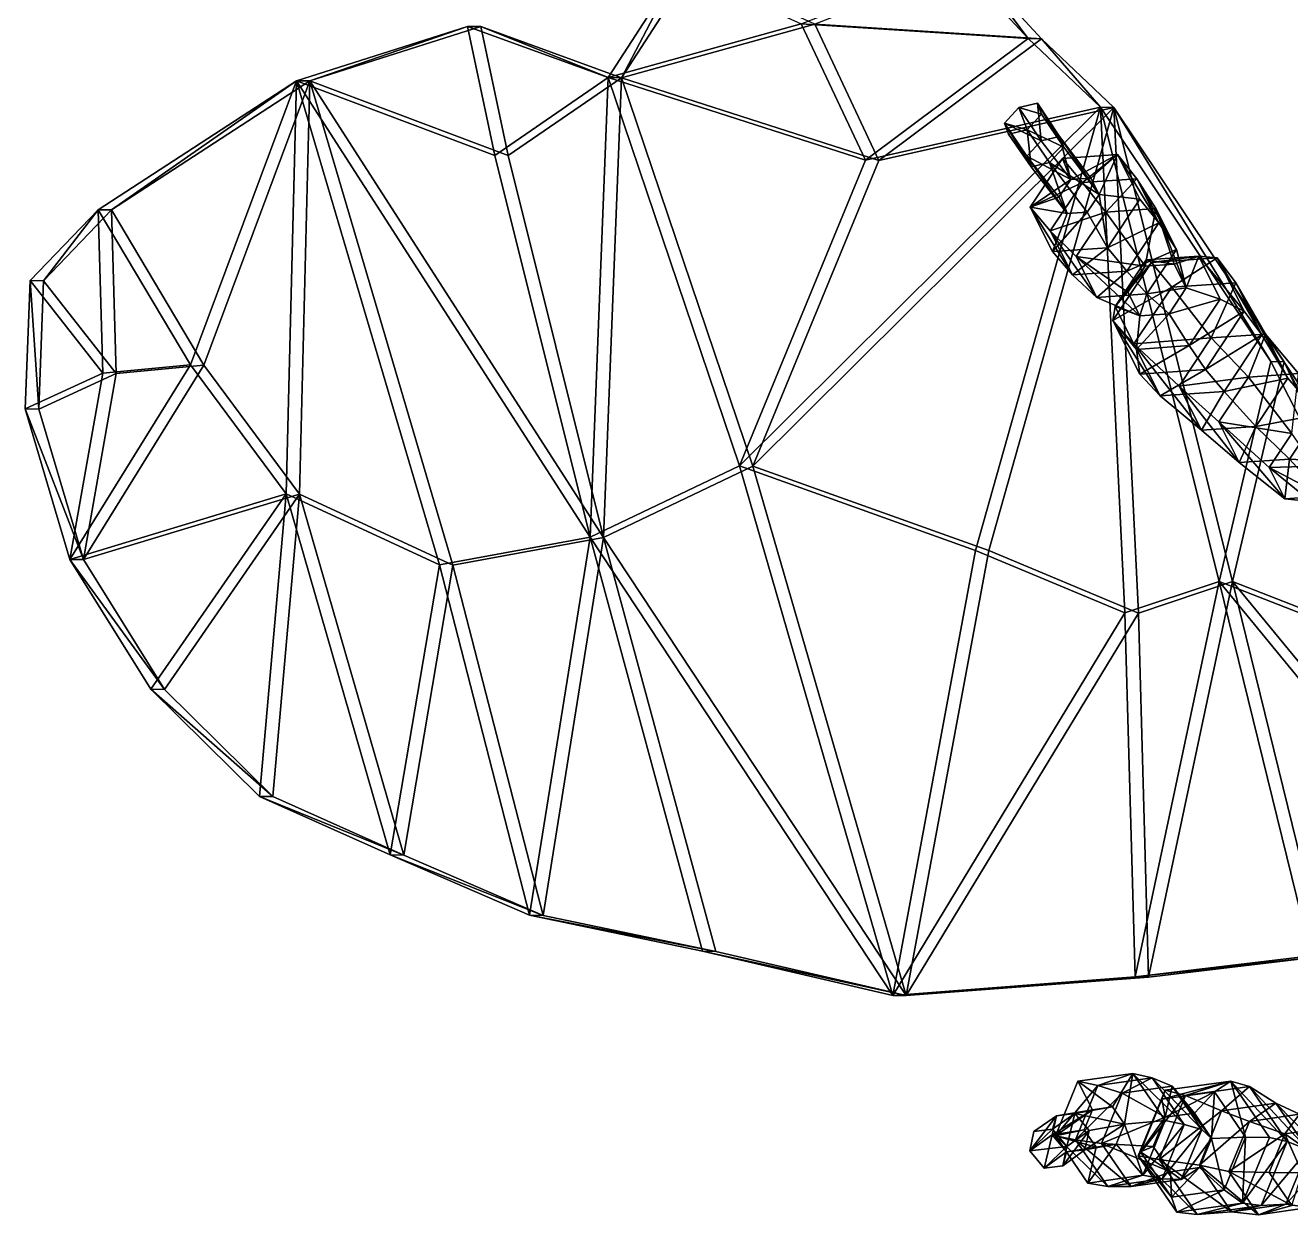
# Model space of a CAD drawing. Extents: x -0.0075 to 0.0075, y -0.006 to 0.0072.
# Drawn here: x -0.00751 to -0.00194, y -0.00309 to 0.00214 of the extents above; entities that cross this region are included whole.
import ezdxf

# ---------------------------------------------------------------- set-up
doc = ezdxf.new("R2010")
doc.units = 0
doc.layers.add('BEE$LWO', color=1, linetype='CONTINUOUS')

msp = doc.modelspace()

# ---------------------------------------------------------------- linework, layer by layer
at = {"layer": 'BEE$LWO'}
for points in [[(-0.0030989, 0.0020804, 0.0028117), (-0.0040959, 0.002144, 0.0037384), (-0.0034059, 0.0024124, 0.0031024)], [(-0.0040368, 0.0021429, 0.0038021), (-0.0030398, 0.0020793, 0.0028754), (-0.0033468, 0.0024113, 0.0031661)], [(-0.0030989, 0.0020804, 0.0028117), (-0.0034059, 0.0024124, 0.0031024), (-0.0033468, 0.0024113, 0.0031661)], [(-0.0030398, 0.0020793, 0.0028754), (-0.0030989, 0.0020804, 0.0028117), (-0.0033468, 0.0024113, 0.0031661)], [(-0.0046344, 0.0023889, 0.0042425), (-0.0040959, 0.002144, 0.0037384), (-0.0049458, 0.0019089, 0.0045235)], [(-0.0046344, 0.0023889, 0.0042425), (-0.0049458, 0.0019089, 0.0045235), (-0.0048867, 0.0019078, 0.0045871)], [(-0.0045753, 0.0023878, 0.0043062), (-0.0046344, 0.0023889, 0.0042425), (-0.0048867, 0.0019078, 0.0045871)], [(-0.0040368, 0.0021429, 0.0038021), (-0.0045753, 0.0023878, 0.0043062), (-0.0048867, 0.0019078, 0.0045871)], [(-0.0054435, 0.0015659, 0.0049796), (-0.0063156, 0.0018944, 0.0057949), (-0.0055643, 0.0021333, 0.0051015)], [(-0.0055643, 0.0021333, 0.0051015), (-0.0063156, 0.0018944, 0.0057949), (-0.0062565, 0.0018933, 0.0058586)], [(-0.0055052, 0.0021322, 0.0051652), (-0.0055643, 0.0021333, 0.0051015), (-0.0062565, 0.0018933, 0.0058586)], [(-0.0062565, 0.0018933, 0.0058586), (-0.0053844, 0.0015648, 0.0050433), (-0.0055052, 0.0021322, 0.0051652)], [(-0.0049458, 0.0019089, 0.0045235), (-0.0054435, 0.0015659, 0.0049796), (-0.0055643, 0.0021333, 0.0051015)], [(-0.0049458, 0.0019089, 0.0045235), (-0.0055643, 0.0021333, 0.0051015), (-0.0055052, 0.0021322, 0.0051652)], [(-0.0048867, 0.0019078, 0.0045871), (-0.0049458, 0.0019089, 0.0045235), (-0.0055052, 0.0021322, 0.0051652)], [(-0.0053844, 0.0015648, 0.0050433), (-0.0048867, 0.0019078, 0.0045871), (-0.0055052, 0.0021322, 0.0051652)], [(-0.0049458, 0.0019089, 0.0045235), (-0.0040959, 0.002144, 0.0037384), (-0.0038144, 0.0015448, 0.0034668)], [(-0.0040368, 0.0021429, 0.0038021), (-0.0048867, 0.0019078, 0.0045871), (-0.0037553, 0.0015437, 0.0035304)], [(-0.0040959, 0.002144, 0.0037384), (-0.0030989, 0.0020804, 0.0028117), (-0.0038144, 0.0015448, 0.0034668)], [(-0.0030398, 0.0020793, 0.0028754), (-0.0040368, 0.0021429, 0.0038021), (-0.0037553, 0.0015437, 0.0035304)], [(-0.0027802, 0.0017778, 0.0025107), (-0.0038144, 0.0015448, 0.0034668), (-0.0030989, 0.0020804, 0.0028117)], [(-0.0037553, 0.0015437, 0.0035304), (-0.0027211, 0.0017767, 0.0025743), (-0.0030398, 0.0020793, 0.0028754)], [(-0.0027802, 0.0017778, 0.0025107), (-0.0030989, 0.0020804, 0.0028117), (-0.0030398, 0.0020793, 0.0028754)], [(-0.0027211, 0.0017767, 0.0025743), (-0.0027802, 0.0017778, 0.0025107), (-0.0030398, 0.0020793, 0.0028754)], [(-0.0063156, 0.0018944, 0.0057949), (-0.0067815, 0.0006445, 0.0062061), (-0.0071876, 0.0013271, 0.0065948)], [(-0.0063156, 0.0018944, 0.0057949), (-0.0071876, 0.0013271, 0.0065948), (-0.0071285, 0.001326, 0.0066584)], [(-0.0062565, 0.0018933, 0.0058586), (-0.0063156, 0.0018944, 0.0057949), (-0.0071285, 0.001326, 0.0066584)], [(-0.0067224, 0.0006434, 0.0062698), (-0.0062565, 0.0018933, 0.0058586), (-0.0071285, 0.001326, 0.0066584)], [(-0.0063156, 0.0018944, 0.0057949), (-0.0063613, 0.0000768, 0.0058061), (-0.0067815, 0.0006445, 0.0062061)], [(-0.0063022, 0.0000757, 0.0058698), (-0.0062565, 0.0018933, 0.0058586), (-0.0067224, 0.0006434, 0.0062698)], [(-0.0063156, 0.0018944, 0.0057949), (-0.0056868, -0.0002346, 0.0051746), (-0.0063613, 0.0000768, 0.0058061)], [(-0.0054435, 0.0015659, 0.0049796), (-0.0050246, -0.000113, 0.0045619), (-0.0063156, 0.0018944, 0.0057949)], [(-0.0063156, 0.0018944, 0.0057949), (-0.0050246, -0.000113, 0.0045619), (-0.0056868, -0.0002346, 0.0051746)], [(-0.0056277, -0.0002357, 0.0052382), (-0.0062565, 0.0018933, 0.0058586), (-0.0063022, 0.0000757, 0.0058698)], [(-0.0049655, -0.0001141, 0.0046256), (-0.0053844, 0.0015648, 0.0050433), (-0.0062565, 0.0018933, 0.0058586)], [(-0.0049655, -0.0001141, 0.0046256), (-0.0062565, 0.0018933, 0.0058586), (-0.0056277, -0.0002357, 0.0052382)], [(-0.0050246, -0.000113, 0.0045619), (-0.0054435, 0.0015659, 0.0049796), (-0.0049458, 0.0019089, 0.0045235)], [(-0.0053844, 0.0015648, 0.0050433), (-0.0049655, -0.0001141, 0.0046256), (-0.0048867, 0.0019078, 0.0045871)], [(-0.004368, 0.0002006, 0.0039577), (-0.0050246, -0.000113, 0.0045619), (-0.0049458, 0.0019089, 0.0045235)], [(-0.0049655, -0.0001141, 0.0046256), (-0.0043089, 0.0001995, 0.0040214), (-0.0048867, 0.0019078, 0.0045871)], [(-0.0049458, 0.0019089, 0.0045235), (-0.0038144, 0.0015448, 0.0034668), (-0.004368, 0.0002006, 0.0039577)], [(-0.0037553, 0.0015437, 0.0035304), (-0.0048867, 0.0019078, 0.0045871), (-0.0043089, 0.0001995, 0.0040214)], [(-0.0030577, 0.0017955, -0.0044858), (-0.0030392, 0.0017469, -0.0045652), (-0.0031397, 0.001776, -0.0044376)], [(-0.0030577, 0.0017955, -0.0044858), (-0.0031397, 0.001776, -0.0044376), (-0.0030411, 0.0016303, -0.0043396)], [(-0.0029603, 0.0016495, -0.0043871), (-0.0029421, 0.0016015, -0.0044655), (-0.0030577, 0.0017955, -0.0044858)], [(-0.0030392, 0.0017469, -0.0045652), (-0.0030577, 0.0017955, -0.0044858), (-0.0029421, 0.0016015, -0.0044655)], [(-0.0029603, 0.0016495, -0.0043871), (-0.0030577, 0.0017955, -0.0044858), (-0.0030411, 0.0016303, -0.0043396)], [(-0.0033306, -0.0001711, 0.0029882), (-0.004368, 0.0002006, 0.0039577), (-0.0027802, 0.0017778, 0.0025107)], [(-0.004368, 0.0002006, 0.0039577), (-0.0038144, 0.0015448, 0.0034668), (-0.0027802, 0.0017778, 0.0025107)], [(-0.0043089, 0.0001995, 0.0040214), (-0.0032715, -0.0001722, 0.0030519), (-0.0027211, 0.0017767, 0.0025743)], [(-0.0037553, 0.0015437, 0.0035304), (-0.0043089, 0.0001995, 0.0040214), (-0.0027211, 0.0017767, 0.0025743)], [(-0.0027802, 0.0017778, 0.0025107), (-0.0026729, -0.0004456, 0.0023729), (-0.0033306, -0.0001711, 0.0029882)], [(-0.0026138, -0.0004467, 0.0024365), (-0.0027211, 0.0017767, 0.0025743), (-0.0032715, -0.0001722, 0.0030519)], [(-0.0031397, 0.001776, -0.0044376), (-0.0032031, 0.0017079, -0.0044689), (-0.0030411, 0.0016303, -0.0043396)], [(-0.0031397, 0.001776, -0.0044376), (-0.0031027, 0.0016788, -0.0045965), (-0.0032031, 0.0017079, -0.0044689)], [(-0.0030392, 0.0017469, -0.0045652), (-0.0031027, 0.0016788, -0.0045965), (-0.0031397, 0.001776, -0.0044376)], [(-0.0031027, 0.0016788, -0.0045965), (-0.0030392, 0.0017469, -0.0045652), (-0.0029421, 0.0016015, -0.0044655)], [(-0.0027802, 0.0017778, 0.0025107), (-0.0022586, -0.0003076, 0.0019905), (-0.0026729, -0.0004456, 0.0023729)], [(-0.0027802, 0.0017778, 0.0025107), (-0.0020314, 0.0006593, 0.0017962), (-0.0022586, -0.0003076, 0.0019905)], [(-0.0020314, 0.0006593, 0.0017962), (-0.0027802, 0.0017778, 0.0025107), (-0.0027211, 0.0017767, 0.0025743)], [(-0.0019723, 0.0006582, 0.0018598), (-0.0020314, 0.0006593, 0.0017962), (-0.0027211, 0.0017767, 0.0025743)], [(-0.0021995, -0.0003087, 0.0020542), (-0.0027211, 0.0017767, 0.0025743), (-0.0026138, -0.0004467, 0.0024365)], [(-0.0019723, 0.0006582, 0.0018598), (-0.0027211, 0.0017767, 0.0025743), (-0.0021995, -0.0003087, 0.0020542)], [(-0.0031037, 0.0015632, -0.0043705), (-0.0030411, 0.0016303, -0.0043396), (-0.0032031, 0.0017079, -0.0044689)], [(-0.0031027, 0.0016788, -0.0045965), (-0.0031847, 0.0016593, -0.0045484), (-0.0032031, 0.0017079, -0.0044689)], [(-0.0031037, 0.0015632, -0.0043705), (-0.0032031, 0.0017079, -0.0044689), (-0.0030855, 0.0015152, -0.0044488)], [(-0.0032031, 0.0017079, -0.0044689), (-0.0031847, 0.0016593, -0.0045484), (-0.0030855, 0.0015152, -0.0044488)], [(-0.0031847, 0.0016593, -0.0045484), (-0.0031027, 0.0016788, -0.0045965), (-0.0030855, 0.0015152, -0.0044488)], [(-0.0030047, 0.0015344, -0.0044963), (-0.0030855, 0.0015152, -0.0044488), (-0.0031027, 0.0016788, -0.0045965)], [(-0.0030047, 0.0015344, -0.0044963), (-0.0031027, 0.0016788, -0.0045965), (-0.0029421, 0.0016015, -0.0044655)], [(-0.0030411, 0.0016303, -0.0043396), (-0.0031037, 0.0015632, -0.0043705), (-0.0029113, 0.0014599, -0.0041111)], [(-0.0029603, 0.0016495, -0.0043871), (-0.0030411, 0.0016303, -0.0043396), (-0.0029113, 0.0014599, -0.0041111)], [(-0.0028231, 0.0014662, -0.0041436), (-0.0027869, 0.0013943, -0.0041922), (-0.0029603, 0.0016495, -0.0043871)], [(-0.0029421, 0.0016015, -0.0044655), (-0.0029603, 0.0016495, -0.0043871), (-0.0027869, 0.0013943, -0.0041922)], [(-0.0028231, 0.0014662, -0.0041436), (-0.0029603, 0.0016495, -0.0043871), (-0.0029113, 0.0014599, -0.0041111)], [(-0.0029634, 0.0013818, -0.0041273), (-0.0031037, 0.0015632, -0.0043705), (-0.0029273, 0.0013099, -0.004176)], [(-0.0031037, 0.0015632, -0.0043705), (-0.0030855, 0.0015152, -0.0044488), (-0.0029273, 0.0013099, -0.004176)], [(-0.0029634, 0.0013818, -0.0041273), (-0.0029113, 0.0014599, -0.0041111), (-0.0031037, 0.0015632, -0.0043705)], [(-0.0030047, 0.0015344, -0.0044963), (-0.0029421, 0.0016015, -0.0044655), (-0.0027869, 0.0013943, -0.0041922)], [(-0.0027064, 0.0015694, -0.0040558), (-0.0029473, 0.0015522, -0.0039672), (-0.0028602, 0.0014464, -0.0037742)], [(-0.0029473, 0.0015522, -0.0039672), (-0.0027064, 0.0015694, -0.0040558), (-0.0029113, 0.0014599, -0.0041111)], [(-0.0028231, 0.0014662, -0.0041436), (-0.0029113, 0.0014599, -0.0041111), (-0.0027064, 0.0015694, -0.0040558)], [(-0.0026212, 0.0014635, -0.003862), (-0.0027064, 0.0015694, -0.0040558), (-0.0028602, 0.0014464, -0.0037742)], [(-0.0027869, 0.0013943, -0.0041922), (-0.0028231, 0.0014662, -0.0041436), (-0.0027064, 0.0015694, -0.0040558)], [(-0.0026076, 0.0013731, -0.0041885), (-0.0027869, 0.0013943, -0.0041922), (-0.0027064, 0.0015694, -0.0040558)], [(-0.0026212, 0.0014635, -0.003862), (-0.0025233, 0.0012689, -0.0039937), (-0.0027064, 0.0015694, -0.0040558)], [(-0.0026076, 0.0013731, -0.0041885), (-0.0027064, 0.0015694, -0.0040558), (-0.0025233, 0.0012689, -0.0039937)], [(-0.0029473, 0.0015522, -0.0039672), (-0.0030895, 0.0013388, -0.0040114), (-0.0028602, 0.0014464, -0.0037742)], [(-0.0029473, 0.0015522, -0.0039672), (-0.0029113, 0.0014599, -0.0041111), (-0.0030895, 0.0013388, -0.0040114)], [(-0.0030855, 0.0015152, -0.0044488), (-0.0030047, 0.0015344, -0.0044963), (-0.0029273, 0.0013099, -0.004176)], [(-0.002839, 0.0013162, -0.0042084), (-0.0029273, 0.0013099, -0.004176), (-0.0030047, 0.0015344, -0.0044963)], [(-0.002839, 0.0013162, -0.0042084), (-0.0030047, 0.0015344, -0.0044963), (-0.0027869, 0.0013943, -0.0041922)], [(-0.0029113, 0.0014599, -0.0041111), (-0.0029634, 0.0013818, -0.0041273), (-0.0030895, 0.0013388, -0.0040114)], [(-0.0026212, 0.0014635, -0.003862), (-0.0028602, 0.0014464, -0.0037742), (-0.0027573, 0.0013166, -0.0035698)], [(-0.0025366, 0.0013323, -0.0036509), (-0.0026212, 0.0014635, -0.003862), (-0.0027573, 0.0013166, -0.0035698)], [(-0.0025366, 0.0013323, -0.0036509), (-0.0024461, 0.0011525, -0.0037726), (-0.0026212, 0.0014635, -0.003862)], [(-0.0025233, 0.0012689, -0.0039937), (-0.0026212, 0.0014635, -0.003862), (-0.0024461, 0.0011525, -0.0037726)], [(-0.0030012, 0.0012348, -0.003818), (-0.0028602, 0.0014464, -0.0037742), (-0.0030895, 0.0013388, -0.0040114)], [(-0.0028602, 0.0014464, -0.0037742), (-0.0030012, 0.0012348, -0.003818), (-0.0027573, 0.0013166, -0.0035698)], [(-0.002839, 0.0013162, -0.0042084), (-0.0027869, 0.0013943, -0.0041922), (-0.0027498, 0.0011597, -0.0042327)], [(-0.0026076, 0.0013731, -0.0041885), (-0.0027498, 0.0011597, -0.0042327), (-0.0027869, 0.0013943, -0.0041922)], [(-0.0029634, 0.0013818, -0.0041273), (-0.0029273, 0.0013099, -0.004176), (-0.0030895, 0.0013388, -0.0040114)], [(-0.0030012, 0.0012348, -0.003818), (-0.0030895, 0.0013388, -0.0040114), (-0.0029033, 0.0010402, -0.0039497)], [(-0.0030895, 0.0013388, -0.0040114), (-0.0029908, 0.0011426, -0.0041442), (-0.0029033, 0.0010402, -0.0039497)], [(-0.0029908, 0.0011426, -0.0041442), (-0.0030895, 0.0013388, -0.0040114), (-0.0029273, 0.0013099, -0.004176)], [(-0.0027498, 0.0011597, -0.0042327), (-0.0026076, 0.0013731, -0.0041885), (-0.0025233, 0.0012689, -0.0039937)], [(-0.0071876, 0.0013271, 0.0065948), (-0.0071671, 0.0006085, 0.0065634), (-0.007487, 0.0010156, 0.0068674)], [(-0.0071876, 0.0013271, 0.0065948), (-0.007487, 0.0010156, 0.0068674), (-0.0074279, 0.0010145, 0.006931)], [(-0.0071285, 0.001326, 0.0066584), (-0.0071876, 0.0013271, 0.0065948), (-0.0074279, 0.0010145, 0.006931)], [(-0.007108, 0.0006074, 0.0066271), (-0.0071285, 0.001326, 0.0066584), (-0.0074279, 0.0010145, 0.006931)], [(-0.0067815, 0.0006445, 0.0062061), (-0.0071671, 0.0006085, 0.0065634), (-0.0071876, 0.0013271, 0.0065948)], [(-0.007108, 0.0006074, 0.0066271), (-0.0067224, 0.0006434, 0.0062698), (-0.0071285, 0.001326, 0.0066584)], [(-0.0028876, 0.0011211, -0.0036103), (-0.0027573, 0.0013166, -0.0035698), (-0.0030012, 0.0012348, -0.003818)], [(-0.0027498, 0.0011597, -0.0042327), (-0.0029908, 0.0011426, -0.0041442), (-0.002839, 0.0013162, -0.0042084)], [(-0.0029273, 0.0013099, -0.004176), (-0.002839, 0.0013162, -0.0042084), (-0.0029908, 0.0011426, -0.0041442)], [(-0.0027573, 0.0013166, -0.0035698), (-0.0028876, 0.0011211, -0.0036103), (-0.0025845, 0.0010786, -0.0033168)], [(-0.0025366, 0.0013323, -0.0036509), (-0.0027573, 0.0013166, -0.0035698), (-0.0025845, 0.0010786, -0.0033168)], [(-0.0024559, 0.0010878, -0.0033641), (-0.0025366, 0.0013323, -0.0036509), (-0.0025845, 0.0010786, -0.0033168)], [(-0.0024559, 0.0010878, -0.0033641), (-0.0024032, 0.000983, -0.0034349), (-0.0025366, 0.0013323, -0.0036509)], [(-0.0024461, 0.0011525, -0.0037726), (-0.0025366, 0.0013323, -0.0036509), (-0.0024032, 0.000983, -0.0034349)], [(-0.0028876, 0.0011211, -0.0036103), (-0.0030012, 0.0012348, -0.003818), (-0.0027972, 0.0009413, -0.0037319)], [(-0.0030012, 0.0012348, -0.003818), (-0.0029033, 0.0010402, -0.0039497), (-0.0027972, 0.0009413, -0.0037319)], [(-0.0026643, 0.0010572, -0.0040375), (-0.0027498, 0.0011597, -0.0042327), (-0.0025233, 0.0012689, -0.0039937)], [(-0.0026643, 0.0010572, -0.0040375), (-0.0025233, 0.0012689, -0.0039937), (-0.0024461, 0.0011525, -0.0037726)], [(-0.0029908, 0.0011426, -0.0041442), (-0.0027498, 0.0011597, -0.0042327), (-0.0029033, 0.0010402, -0.0039497)], [(-0.0026643, 0.0010572, -0.0040375), (-0.0029033, 0.0010402, -0.0039497), (-0.0027498, 0.0011597, -0.0042327)], [(-0.0026604, 0.0009647, -0.0033404), (-0.0025845, 0.0010786, -0.0033168), (-0.0028876, 0.0011211, -0.0036103)], [(-0.0026604, 0.0009647, -0.0033404), (-0.0028876, 0.0011211, -0.0036103), (-0.0026077, 0.0008599, -0.0034113)], [(-0.0028876, 0.0011211, -0.0036103), (-0.0027972, 0.0009413, -0.0037319), (-0.0026077, 0.0008599, -0.0034113)], [(-0.0025764, 0.000957, -0.0038131), (-0.0026643, 0.0010572, -0.0040375), (-0.0024461, 0.0011525, -0.0037726)], [(-0.0023487, 0.0011226, -0.0032405), (-0.00258, 0.0011061, -0.0031555), (-0.0025557, 0.0010952, -0.0030164)], [(-0.0023487, 0.0011226, -0.0032405), (-0.0024559, 0.0010878, -0.0033641), (-0.00258, 0.0011061, -0.0031555)], [(-0.0025764, 0.000957, -0.0038131), (-0.0024461, 0.0011525, -0.0037726), (-0.0024032, 0.000983, -0.0034349)], [(-0.002267, 0.0011157, -0.0031225), (-0.0023487, 0.0011226, -0.0032405), (-0.0025557, 0.0010952, -0.0030164)], [(-0.002267, 0.0011157, -0.0031225), (-0.0025557, 0.0010952, -0.0030164), (-0.0024672, 0.000986, -0.0028283)], [(-0.0021859, 0.001006, -0.0029317), (-0.002267, 0.0011157, -0.0031225), (-0.0024672, 0.000986, -0.0028283)], [(-0.0024032, 0.000983, -0.0034349), (-0.0024559, 0.0010878, -0.0033641), (-0.0023487, 0.0011226, -0.0032405)], [(-0.0022538, 0.0009342, -0.003368), (-0.0024032, 0.000983, -0.0034349), (-0.0023487, 0.0011226, -0.0032405)], [(-0.002267, 0.0011157, -0.0031225), (-0.0021487, 0.0008806, -0.0032816), (-0.0023487, 0.0011226, -0.0032405)], [(-0.0022538, 0.0009342, -0.003368), (-0.0023487, 0.0011226, -0.0032405), (-0.0021487, 0.0008806, -0.0032816)], [(-0.0021859, 0.001006, -0.0029317), (-0.0020706, 0.0007769, -0.0030866), (-0.002267, 0.0011157, -0.0031225)], [(-0.0021487, 0.0008806, -0.0032816), (-0.002267, 0.0011157, -0.0031225), (-0.0020706, 0.0007769, -0.0030866)], [(-0.0029033, 0.0010402, -0.0039497), (-0.0026643, 0.0010572, -0.0040375), (-0.0027972, 0.0009413, -0.0037319)], [(-0.0025764, 0.000957, -0.0038131), (-0.0027972, 0.0009413, -0.0037319), (-0.0026643, 0.0010572, -0.0040375)], [(-0.0025557, 0.0010952, -0.0030164), (-0.0027261, 0.0008394, -0.0030694), (-0.0024672, 0.000986, -0.0028283)], [(-0.0027261, 0.0008394, -0.0030694), (-0.0025557, 0.0010952, -0.0030164), (-0.0027165, 0.0009012, -0.0031979)], [(-0.00258, 0.0011061, -0.0031555), (-0.0027165, 0.0009012, -0.0031979), (-0.0025557, 0.0010952, -0.0030164)], [(-0.00258, 0.0011061, -0.0031555), (-0.0025845, 0.0010786, -0.0033168), (-0.0027165, 0.0009012, -0.0031979)], [(-0.0025845, 0.0010786, -0.0033168), (-0.0026604, 0.0009647, -0.0033404), (-0.0027165, 0.0009012, -0.0031979)], [(-0.0024559, 0.0010878, -0.0033641), (-0.0025845, 0.0010786, -0.0033168), (-0.00258, 0.0011061, -0.0031555)], [(-0.0071671, 0.0006085, 0.0065634), (-0.007508, 0.0004517, 0.0068772), (-0.007487, 0.0010156, 0.0068674)], [(-0.007487, 0.0010156, 0.0068674), (-0.007508, 0.0004517, 0.0068772), (-0.0074489, 0.0004506, 0.0069409)], [(-0.0074279, 0.0010145, 0.006931), (-0.007487, 0.0010156, 0.0068674), (-0.0074489, 0.0004506, 0.0069409)], [(-0.0074489, 0.0004506, 0.0069409), (-0.007108, 0.0006074, 0.0066271), (-0.0074279, 0.0010145, 0.006931)], [(-0.0021859, 0.001006, -0.0029317), (-0.0024672, 0.000986, -0.0028283), (-0.0022938, 0.0007633, -0.0025007)], [(-0.0020548, 0.0007803, -0.0025885), (-0.0021859, 0.001006, -0.0029317), (-0.0022938, 0.0007633, -0.0025007)], [(-0.0020548, 0.0007803, -0.0025885), (-0.0019569, 0.0005857, -0.0027202), (-0.0021859, 0.001006, -0.0029317)], [(-0.0020706, 0.0007769, -0.0030866), (-0.0021859, 0.001006, -0.0029317), (-0.0019569, 0.0005857, -0.0027202)], [(-0.0027972, 0.0009413, -0.0037319), (-0.0025764, 0.000957, -0.0038131), (-0.0026077, 0.0008599, -0.0034113)], [(-0.0026332, 0.0007368, -0.0028799), (-0.0024672, 0.000986, -0.0028283), (-0.0027261, 0.0008394, -0.0030694)], [(-0.0026604, 0.0009647, -0.0033404), (-0.0026077, 0.0008599, -0.0034113), (-0.0027165, 0.0009012, -0.0031979)], [(-0.0024672, 0.000986, -0.0028283), (-0.0026332, 0.0007368, -0.0028799), (-0.0022938, 0.0007633, -0.0025007)], [(-0.0024791, 0.0008691, -0.0034585), (-0.0026077, 0.0008599, -0.0034113), (-0.0025764, 0.000957, -0.0038131)], [(-0.0024791, 0.0008691, -0.0034585), (-0.0025764, 0.000957, -0.0038131), (-0.0024032, 0.000983, -0.0034349)], [(-0.0024791, 0.0008691, -0.0034585), (-0.0024032, 0.000983, -0.0034349), (-0.0022538, 0.0009342, -0.003368)], [(-0.0027165, 0.0009012, -0.0031979), (-0.0026217, 0.0007128, -0.0033254), (-0.0027261, 0.0008394, -0.0030694)], [(-0.0026217, 0.0007128, -0.0033254), (-0.0027165, 0.0009012, -0.0031979), (-0.0026077, 0.0008599, -0.0034113)], [(-0.0023904, 0.0007292, -0.0034104), (-0.0024791, 0.0008691, -0.0034585), (-0.0022538, 0.0009342, -0.003368)], [(-0.0023904, 0.0007292, -0.0034104), (-0.0022538, 0.0009342, -0.003368), (-0.0021487, 0.0008806, -0.0032816)], [(-0.0026332, 0.0007368, -0.0028799), (-0.0027261, 0.0008394, -0.0030694), (-0.0025179, 0.0005078, -0.0030349)], [(-0.0027261, 0.0008394, -0.0030694), (-0.0026078, 0.0006043, -0.0032285), (-0.0025179, 0.0005078, -0.0030349)], [(-0.0026078, 0.0006043, -0.0032285), (-0.0027261, 0.0008394, -0.0030694), (-0.0026217, 0.0007128, -0.0033254)], [(-0.0023904, 0.0007292, -0.0034104), (-0.0026217, 0.0007128, -0.0033254), (-0.0024791, 0.0008691, -0.0034585)], [(-0.0026077, 0.0008599, -0.0034113), (-0.0024791, 0.0008691, -0.0034585), (-0.0026217, 0.0007128, -0.0033254)], [(-0.0023191, 0.0006249, -0.0033346), (-0.0023904, 0.0007292, -0.0034104), (-0.0021487, 0.0008806, -0.0032816)], [(-0.0023191, 0.0006249, -0.0033346), (-0.0021487, 0.0008806, -0.0032816), (-0.0020706, 0.0007769, -0.0030866)], [(-0.0020548, 0.0007803, -0.0025885), (-0.0022938, 0.0007633, -0.0025007), (-0.0021303, 0.0005903, -0.0022602)], [(-0.0019095, 0.000606, -0.0023413), (-0.0020548, 0.0007803, -0.0025885), (-0.0021303, 0.0005903, -0.0022602)], [(-0.0019095, 0.000606, -0.0023413), (-0.0018191, 0.0004262, -0.002463), (-0.0020548, 0.0007803, -0.0025885)], [(-0.0019569, 0.0005857, -0.0027202), (-0.0020548, 0.0007803, -0.0025885), (-0.0018191, 0.0004262, -0.002463)], [(-0.0024348, 0.0005516, -0.0025446), (-0.0022938, 0.0007633, -0.0025007), (-0.0026332, 0.0007368, -0.0028799)], [(-0.0024348, 0.0005516, -0.0025446), (-0.0026332, 0.0007368, -0.0028799), (-0.0023369, 0.000357, -0.0026762)], [(-0.0026332, 0.0007368, -0.0028799), (-0.0025179, 0.0005078, -0.0030349), (-0.0023369, 0.000357, -0.0026762)], [(-0.0026217, 0.0007128, -0.0033254), (-0.0023904, 0.0007292, -0.0034104), (-0.0026078, 0.0006043, -0.0032285)], [(-0.0023191, 0.0006249, -0.0033346), (-0.0026078, 0.0006043, -0.0032285), (-0.0023904, 0.0007292, -0.0034104)], [(-0.0022938, 0.0007633, -0.0025007), (-0.0024348, 0.0005516, -0.0025446), (-0.0021303, 0.0005903, -0.0022602)], [(-0.0022366, 0.0005278, -0.0031383), (-0.0023191, 0.0006249, -0.0033346), (-0.0020706, 0.0007769, -0.0030866)], [(-0.0022366, 0.0005278, -0.0031383), (-0.0020706, 0.0007769, -0.0030866), (-0.0019569, 0.0005857, -0.0027202)], [(-0.0067815, 0.0006445, 0.0062061), (-0.0063613, 0.0000768, 0.0058061), (-0.0073115, -0.0002106, 0.0066834)], [(-0.0073115, -0.0002106, 0.0066834), (-0.0071671, 0.0006085, 0.0065634), (-0.0067815, 0.0006445, 0.0062061)], [(-0.0063022, 0.0000757, 0.0058698), (-0.0067224, 0.0006434, 0.0062698), (-0.0072524, -0.0002117, 0.0067471)], [(-0.007108, 0.0006074, 0.0066271), (-0.0072524, -0.0002117, 0.0067471), (-0.0067224, 0.0006434, 0.0062698)], [(-0.0026078, 0.0006043, -0.0032285), (-0.0023191, 0.0006249, -0.0033346), (-0.0025179, 0.0005078, -0.0030349)], [(-0.0022366, 0.0005278, -0.0031383), (-0.0025179, 0.0005078, -0.0030349), (-0.0023191, 0.0006249, -0.0033346)], [(-0.0022586, -0.0003076, 0.0019905), (-0.0020314, 0.0006593, 0.0017962), (-0.0013598, -0.0006586, 0.0011501)], [(-0.0019723, 0.0006582, 0.0018598), (-0.0021995, -0.0003087, 0.0020542), (-0.0013007, -0.0006597, 0.0012138)], [(-0.0013598, -0.0006586, 0.0011501), (-0.0020314, 0.0006593, 0.0017962), (-0.0019723, 0.0006582, 0.0018598)], [(-0.0013007, -0.0006597, 0.0012138), (-0.0013598, -0.0006586, 0.0011501), (-0.0019723, 0.0006582, 0.0018598)], [(-0.0073115, -0.0002106, 0.0066834), (-0.007508, 0.0004517, 0.0068772), (-0.0071671, 0.0006085, 0.0065634)], [(-0.0074489, 0.0004506, 0.0069409), (-0.0072524, -0.0002117, 0.0067471), (-0.007108, 0.0006074, 0.0066271)], [(-0.0022606, 0.0003948, -0.0023007), (-0.0021303, 0.0005903, -0.0022602), (-0.0024348, 0.0005516, -0.0025446)], [(-0.0021303, 0.0005903, -0.0022602), (-0.0022606, 0.0003948, -0.0023007), (-0.001939, 0.000343, -0.0019064)], [(-0.0020979, 0.000374, -0.0027641), (-0.0022366, 0.0005278, -0.0031383), (-0.0019569, 0.0005857, -0.0027202)], [(-0.0019095, 0.000606, -0.0023413), (-0.0021303, 0.0005903, -0.0022602), (-0.001939, 0.000343, -0.0019064)], [(-0.0020979, 0.000374, -0.0027641), (-0.0019569, 0.0005857, -0.0027202), (-0.0018191, 0.0004262, -0.002463)], [(-0.0025179, 0.0005078, -0.0030349), (-0.0022366, 0.0005278, -0.0031383), (-0.0023369, 0.000357, -0.0026762)], [(-0.0022606, 0.0003948, -0.0023007), (-0.0024348, 0.0005516, -0.0025446), (-0.0021701, 0.000215, -0.0024224)], [(-0.0024348, 0.0005516, -0.0025446), (-0.0023369, 0.000357, -0.0026762), (-0.0021701, 0.000215, -0.0024224)], [(-0.0020979, 0.000374, -0.0027641), (-0.0023369, 0.000357, -0.0026762), (-0.0022366, 0.0005278, -0.0031383)], [(-0.0074489, 0.0004506, 0.0069409), (-0.007508, 0.0004517, 0.0068772), (-0.0072524, -0.0002117, 0.0067471)], [(-0.007508, 0.0004517, 0.0068772), (-0.0073115, -0.0002106, 0.0066834), (-0.0072524, -0.0002117, 0.0067471)], [(-0.0020387, 0.0001933, -0.0019374), (-0.001939, 0.000343, -0.0019064), (-0.0022606, 0.0003948, -0.0023007)], [(-0.0020387, 0.0001933, -0.0019374), (-0.0022606, 0.0003948, -0.0023007), (-0.0019695, 0.0000557, -0.0020305)], [(-0.0022606, 0.0003948, -0.0023007), (-0.0021701, 0.000215, -0.0024224), (-0.0019695, 0.0000557, -0.0020305)], [(-0.0019493, 0.0002307, -0.0025035), (-0.0020979, 0.000374, -0.0027641), (-0.0018191, 0.0004262, -0.002463)], [(-0.0019493, 0.0002307, -0.0025035), (-0.0018191, 0.0004262, -0.002463), (-0.0017008, 0.0002174, -0.0020616)], [(-0.0023369, 0.000357, -0.0026762), (-0.0020979, 0.000374, -0.0027641), (-0.0021701, 0.000215, -0.0024224)], [(-0.0019493, 0.0002307, -0.0025035), (-0.0021701, 0.000215, -0.0024224), (-0.0020979, 0.000374, -0.0027641)], [(-0.001939, 0.000343, -0.0019064), (-0.0020387, 0.0001933, -0.0019374), (-0.0018398, 0.0001985, -0.0017975)], [(-0.0021701, 0.000215, -0.0024224), (-0.0019493, 0.0002307, -0.0025035), (-0.0019695, 0.0000557, -0.0020305)], [(-0.0018005, 0.0000678, -0.0020926), (-0.0019695, 0.0000557, -0.0020305), (-0.0019493, 0.0002307, -0.0025035)], [(-0.0018005, 0.0000678, -0.0020926), (-0.0019493, 0.0002307, -0.0025035), (-0.0017008, 0.0002174, -0.0020616)], [(-0.0036942, -0.0021282, 0.0032922), (-0.0050246, -0.000113, 0.0045619), (-0.004368, 0.0002006, 0.0039577)], [(-0.0049655, -0.0001141, 0.0046256), (-0.0036351, -0.0021293, 0.0033558), (-0.0043089, 0.0001995, 0.0040214)], [(-0.0036942, -0.0021282, 0.0032922), (-0.004368, 0.0002006, 0.0039577), (-0.0033306, -0.0001711, 0.0029882)], [(-0.0043089, 0.0001995, 0.0040214), (-0.0036351, -0.0021293, 0.0033558), (-0.0032715, -0.0001722, 0.0030519)], [(-0.0018938, 0.0001176, -0.0018143), (-0.0018398, 0.0001985, -0.0017975), (-0.0020387, 0.0001933, -0.0019374)], [(-0.0018938, 0.0001176, -0.0018143), (-0.0020387, 0.0001933, -0.0019374), (-0.0018563, 0.0000431, -0.0018647)], [(-0.0020387, 0.0001933, -0.0019374), (-0.0019695, 0.0000557, -0.0020305), (-0.0018563, 0.0000431, -0.0018647)], [(-0.0063613, 0.0000768, 0.0058061), (-0.0069556, -0.0007815, 0.0063432), (-0.0073115, -0.0002106, 0.0066834)], [(-0.0068965, -0.0007826, 0.0064069), (-0.0063022, 0.0000757, 0.0058698), (-0.0072524, -0.0002117, 0.0067471)], [(-0.0064787, -0.0012532, 0.0058923), (-0.0069556, -0.0007815, 0.0063432), (-0.0063613, 0.0000768, 0.0058061)], [(-0.0068965, -0.0007826, 0.0064069), (-0.0064196, -0.0012543, 0.005956), (-0.0063022, 0.0000757, 0.0058698)], [(-0.0063613, 0.0000768, 0.0058061), (-0.005903, -0.0015109, 0.0053534), (-0.0064787, -0.0012532, 0.0058923)], [(-0.0058439, -0.001512, 0.005417), (-0.0063022, 0.0000757, 0.0058698), (-0.0064196, -0.0012543, 0.005956)], [(-0.0063613, 0.0000768, 0.0058061), (-0.0056868, -0.0002346, 0.0051746), (-0.005903, -0.0015109, 0.0053534)], [(-0.0056277, -0.0002357, 0.0052382), (-0.0063022, 0.0000757, 0.0058698), (-0.0058439, -0.001512, 0.005417)], [(-0.0019695, 0.0000557, -0.0020305), (-0.0018005, 0.0000678, -0.0020926), (-0.0018563, 0.0000431, -0.0018647)], [(-0.0056868, -0.0002346, 0.0051746), (-0.0050246, -0.000113, 0.0045619), (-0.0052906, -0.0017756, 0.0047803)], [(-0.0049655, -0.0001141, 0.0046256), (-0.0056277, -0.0002357, 0.0052382), (-0.0052315, -0.0017767, 0.004844)], [(-0.0050246, -0.000113, 0.0045619), (-0.0045309, -0.0019338, 0.0040723), (-0.0052906, -0.0017756, 0.0047803)], [(-0.0044718, -0.0019349, 0.004136), (-0.0049655, -0.0001141, 0.0046256), (-0.0052315, -0.0017767, 0.004844)], [(-0.0036942, -0.0021282, 0.0032922), (-0.0045309, -0.0019338, 0.0040723), (-0.0050246, -0.000113, 0.0045619)], [(-0.0044718, -0.0019349, 0.004136), (-0.0036351, -0.0021293, 0.0033558), (-0.0049655, -0.0001141, 0.0046256)], [(-0.0072524, -0.0002117, 0.0067471), (-0.0073115, -0.0002106, 0.0066834), (-0.0068965, -0.0007826, 0.0064069)], [(-0.0073115, -0.0002106, 0.0066834), (-0.0069556, -0.0007815, 0.0063432), (-0.0068965, -0.0007826, 0.0064069)], [(-0.0033306, -0.0001711, 0.0029882), (-0.0026729, -0.0004456, 0.0023729), (-0.0036942, -0.0021282, 0.0032922)], [(-0.0026138, -0.0004467, 0.0024365), (-0.0032715, -0.0001722, 0.0030519), (-0.0036351, -0.0021293, 0.0033558)], [(-0.0052906, -0.0017756, 0.0047803), (-0.005903, -0.0015109, 0.0053534), (-0.0056868, -0.0002346, 0.0051746)], [(-0.0058439, -0.001512, 0.005417), (-0.0052315, -0.0017767, 0.004844), (-0.0056277, -0.0002357, 0.0052382)], [(-0.0026729, -0.0004456, 0.0023729), (-0.0022586, -0.0003076, 0.0019905), (-0.0026282, -0.0020474, 0.0023038)], [(-0.0026282, -0.0020474, 0.0023038), (-0.0022586, -0.0003076, 0.0019905), (-0.0018542, -0.0019548, 0.0015868)], [(-0.0021995, -0.0003087, 0.0020542), (-0.0026138, -0.0004467, 0.0024365), (-0.0025691, -0.0020485, 0.0023675)], [(-0.0021995, -0.0003087, 0.0020542), (-0.0025691, -0.0020485, 0.0023675), (-0.0017951, -0.0019559, 0.0016505)], [(-0.0018542, -0.0019548, 0.0015868), (-0.0022586, -0.0003076, 0.0019905), (-0.0016648, -0.0010301, 0.0014269)], [(-0.0016648, -0.0010301, 0.0014269), (-0.0022586, -0.0003076, 0.0019905), (-0.0013598, -0.0006586, 0.0011501)], [(-0.0021995, -0.0003087, 0.0020542), (-0.0017951, -0.0019559, 0.0016505), (-0.0016057, -0.0010312, 0.0014905)], [(-0.0021995, -0.0003087, 0.0020542), (-0.0016057, -0.0010312, 0.0014905), (-0.0013007, -0.0006597, 0.0012138)], [(-0.0036942, -0.0021282, 0.0032922), (-0.0026729, -0.0004456, 0.0023729), (-0.0026282, -0.0020474, 0.0023038)], [(-0.0026138, -0.0004467, 0.0024365), (-0.0036351, -0.0021293, 0.0033558), (-0.0025691, -0.0020485, 0.0023675)], [(-0.0068965, -0.0007826, 0.0064069), (-0.0069556, -0.0007815, 0.0063432), (-0.0064196, -0.0012543, 0.005956)], [(-0.0069556, -0.0007815, 0.0063432), (-0.0064787, -0.0012532, 0.0058923), (-0.0064196, -0.0012543, 0.005956)], [(-0.0064196, -0.0012543, 0.005956), (-0.0064787, -0.0012532, 0.0058923), (-0.0058439, -0.001512, 0.005417)], [(-0.0064787, -0.0012532, 0.0058923), (-0.005903, -0.0015109, 0.0053534), (-0.0058439, -0.001512, 0.005417)], [(-0.0058439, -0.001512, 0.005417), (-0.005903, -0.0015109, 0.0053534), (-0.0052315, -0.0017767, 0.004844)], [(-0.005903, -0.0015109, 0.0053534), (-0.0052906, -0.0017756, 0.0047803), (-0.0052315, -0.0017767, 0.004844)], [(-0.0052315, -0.0017767, 0.004844), (-0.0052906, -0.0017756, 0.0047803), (-0.0044718, -0.0019349, 0.004136)], [(-0.0052906, -0.0017756, 0.0047803), (-0.0045309, -0.0019338, 0.0040723), (-0.0044718, -0.0019349, 0.004136)], [(-0.0044718, -0.0019349, 0.004136), (-0.0045309, -0.0019338, 0.0040723), (-0.0036351, -0.0021293, 0.0033558)], [(-0.0045309, -0.0019338, 0.0040723), (-0.0036942, -0.0021282, 0.0032922), (-0.0036351, -0.0021293, 0.0033558)], [(-0.0026282, -0.0020474, 0.0023038), (-0.0018542, -0.0019548, 0.0015868), (-0.0017951, -0.0019559, 0.0016505)], [(-0.0025691, -0.0020485, 0.0023675), (-0.0026282, -0.0020474, 0.0023038), (-0.0017951, -0.0019559, 0.0016505)], [(-0.0036942, -0.0021282, 0.0032922), (-0.0026282, -0.0020474, 0.0023038), (-0.0025691, -0.0020485, 0.0023675)], [(-0.0036351, -0.0021293, 0.0033558), (-0.0036942, -0.0021282, 0.0032922), (-0.0025691, -0.0020485, 0.0023675)], [(-0.0028794, -0.0025055, -0.0043534), (-0.0027919, -0.0025242, -0.0041371), (-0.0026385, -0.0024717, -0.0044376)], [(-0.0026385, -0.0024717, -0.0044376), (-0.0027277, -0.0026191, -0.0044925), (-0.0028794, -0.0025055, -0.0043534)], [(-0.002553, -0.0024907, -0.0042206), (-0.0026385, -0.0024717, -0.0044376), (-0.0027919, -0.0025242, -0.0041371)], [(-0.0027919, -0.0025242, -0.0041371), (-0.0026858, -0.0025586, -0.0039025), (-0.002553, -0.0024907, -0.0042206)], [(-0.0027277, -0.0026191, -0.0044925), (-0.0026385, -0.0024717, -0.0044376), (-0.0026756, -0.002695, -0.0045165)], [(-0.0024651, -0.0025277, -0.0039797), (-0.002553, -0.0024907, -0.0042206), (-0.0026858, -0.0025586, -0.0039025)], [(-0.0024963, -0.0026788, -0.0045031), (-0.0026756, -0.002695, -0.0045165), (-0.0026385, -0.0024717, -0.0044376)], [(-0.0024963, -0.0026788, -0.0045031), (-0.0026385, -0.0024717, -0.0044376), (-0.002412, -0.0026961, -0.0042856)], [(-0.0026385, -0.0024717, -0.0044376), (-0.002553, -0.0024907, -0.0042206), (-0.002412, -0.0026961, -0.0042856)], [(-0.002412, -0.0026961, -0.0042856), (-0.002553, -0.0024907, -0.0042206), (-0.0023348, -0.0027175, -0.0040397)], [(-0.002553, -0.0024907, -0.0042206), (-0.0024651, -0.0025277, -0.0039797), (-0.0023348, -0.0027175, -0.0040397)], [(-0.0028794, -0.0025055, -0.0043534), (-0.0029782, -0.0027464, -0.0043346), (-0.0027919, -0.0025242, -0.0041371)], [(-0.0028794, -0.0025055, -0.0043534), (-0.0028159, -0.0026315, -0.0044617), (-0.0029782, -0.0027464, -0.0043346)], [(-0.0029782, -0.0027464, -0.0043346), (-0.0028898, -0.0027631, -0.0041185), (-0.0027919, -0.0025242, -0.0041371)], [(-0.0027919, -0.0025242, -0.0041371), (-0.0028898, -0.0027631, -0.0041185), (-0.0026858, -0.0025586, -0.0039025)], [(-0.0028898, -0.0027631, -0.0041185), (-0.0027763, -0.0027794, -0.0038854), (-0.0026858, -0.0025586, -0.0039025)], [(-0.0028159, -0.0026315, -0.0044617), (-0.0028794, -0.0025055, -0.0043534), (-0.0027277, -0.0026191, -0.0044925)], [(-0.0026858, -0.0025586, -0.0039025), (-0.0027763, -0.0027794, -0.0038854), (-0.0024964, -0.0026645, -0.0035882)], [(-0.0026858, -0.0025586, -0.0039025), (-0.0024964, -0.0026645, -0.0035882), (-0.0024651, -0.0025277, -0.0039797)], [(-0.0024965, -0.0025455, -0.0033077), (-0.0026148, -0.0028342, -0.0032853), (-0.0024066, -0.0025687, -0.003095)], [(-0.0024965, -0.0025455, -0.0033077), (-0.0025104, -0.0025854, -0.0034433), (-0.0026148, -0.0028342, -0.0032853)], [(-0.0022791, -0.002553, -0.0035242), (-0.0025104, -0.0025854, -0.0034433), (-0.0022078, -0.002505, -0.0034087)], [(-0.0025104, -0.0025854, -0.0034433), (-0.0024965, -0.0025455, -0.0033077), (-0.0022078, -0.002505, -0.0034087)], [(-0.0024964, -0.0026645, -0.0035882), (-0.0025104, -0.0025854, -0.0034433), (-0.0022791, -0.002553, -0.0035242)], [(-0.0024965, -0.0025455, -0.0033077), (-0.0024066, -0.0025687, -0.003095), (-0.0022078, -0.002505, -0.0034087)], [(-0.0023677, -0.0026465, -0.0036332), (-0.0024651, -0.0025277, -0.0039797), (-0.0024964, -0.0026645, -0.0035882)], [(-0.0023677, -0.0026465, -0.0036332), (-0.0024964, -0.0026645, -0.0035882), (-0.0022791, -0.002553, -0.0035242)], [(-0.0023348, -0.0027175, -0.0040397), (-0.0024651, -0.0025277, -0.0039797), (-0.0022918, -0.0027571, -0.0036682)], [(-0.0024651, -0.0025277, -0.0039797), (-0.0023677, -0.0026465, -0.0036332), (-0.0022918, -0.0027571, -0.0036682)], [(-0.0021253, -0.0025293, -0.0031933), (-0.0022078, -0.002505, -0.0034087), (-0.0024066, -0.0025687, -0.003095)], [(-0.0024066, -0.0025687, -0.003095), (-0.0022478, -0.0026359, -0.0028146), (-0.0021253, -0.0025293, -0.0031933)], [(-0.0023677, -0.0026465, -0.0036332), (-0.0022791, -0.002553, -0.0035242), (-0.0022918, -0.0027571, -0.0036682)], [(-0.0021425, -0.0027519, -0.0035871), (-0.0022918, -0.0027571, -0.0036682), (-0.0022791, -0.002553, -0.0035242)], [(-0.0022791, -0.002553, -0.0035242), (-0.0022078, -0.002505, -0.0034087), (-0.0021425, -0.0027519, -0.0035871)], [(-0.0020089, -0.0026024, -0.0028981), (-0.0021253, -0.0025293, -0.0031933), (-0.0022478, -0.0026359, -0.0028146)], [(-0.0020374, -0.0027532, -0.0034871), (-0.0022078, -0.002505, -0.0034087), (-0.0019593, -0.0027711, -0.0032698)], [(-0.0022078, -0.002505, -0.0034087), (-0.0021253, -0.0025293, -0.0031933), (-0.0019593, -0.0027711, -0.0032698)], [(-0.0020374, -0.0027532, -0.0034871), (-0.0021425, -0.0027519, -0.0035871), (-0.0022078, -0.002505, -0.0034087)], [(-0.0019593, -0.0027711, -0.0032698), (-0.0021253, -0.0025293, -0.0031933), (-0.0018678, -0.0028079, -0.002963)], [(-0.0021253, -0.0025293, -0.0031933), (-0.0020089, -0.0026024, -0.0028981), (-0.0018678, -0.0028079, -0.002963)], [(-0.0026148, -0.0028342, -0.0032853), (-0.0025219, -0.00285, -0.0030731), (-0.0024066, -0.0025687, -0.003095)], [(-0.0026052, -0.0028167, -0.0034254), (-0.0026148, -0.0028342, -0.0032853), (-0.0025104, -0.0025854, -0.0034433)], [(-0.0025104, -0.0025854, -0.0034433), (-0.0024964, -0.0026645, -0.0035882), (-0.0026052, -0.0028167, -0.0034254)], [(-0.0024066, -0.0025687, -0.003095), (-0.0025219, -0.00285, -0.0030731), (-0.0022478, -0.0026359, -0.0028146)], [(-0.0022478, -0.0026359, -0.0028146), (-0.0021256, -0.0026823, -0.0026275), (-0.0020089, -0.0026024, -0.0028981)], [(-0.0019048, -0.0026514, -0.0027047), (-0.0020089, -0.0026024, -0.0028981), (-0.0021256, -0.0026823, -0.0026275)], [(-0.0018678, -0.0028079, -0.002963), (-0.0020089, -0.0026024, -0.0028981), (-0.0017745, -0.0028412, -0.0027647)], [(-0.0020089, -0.0026024, -0.0028981), (-0.0019048, -0.0026514, -0.0027047), (-0.0017745, -0.0028412, -0.0027647)], [(-0.0030733, -0.0027271, -0.0049502), (-0.0030918, -0.0028123, -0.0049056), (-0.0029742, -0.0026581, -0.0047951)], [(-0.0030918, -0.0028123, -0.0049056), (-0.0029924, -0.0027421, -0.0047511), (-0.0029742, -0.0026581, -0.0047951)], [(-0.0030733, -0.0027271, -0.0049502), (-0.0029742, -0.0026581, -0.0047951), (-0.0029914, -0.0027174, -0.0050009)], [(-0.0029742, -0.0026581, -0.0047951), (-0.0029924, -0.0027421, -0.0047511), (-0.0028159, -0.0026315, -0.0044617)], [(-0.0029924, -0.0027421, -0.0047511), (-0.0028521, -0.0027197, -0.0044548), (-0.0028159, -0.0026315, -0.0044617)], [(-0.0028933, -0.0026485, -0.0048451), (-0.0029914, -0.0027174, -0.0050009), (-0.0029742, -0.0026581, -0.0047951)], [(-0.0029914, -0.0027174, -0.0050009), (-0.0028933, -0.0026485, -0.0048451), (-0.0029279, -0.0027929, -0.005007)], [(-0.0028521, -0.0027197, -0.0044548), (-0.0029782, -0.0027464, -0.0043346), (-0.0028159, -0.0026315, -0.0044617)], [(-0.0029742, -0.0026581, -0.0047951), (-0.0028159, -0.0026315, -0.0044617), (-0.0028933, -0.0026485, -0.0048451)], [(-0.0028308, -0.002723, -0.0048511), (-0.0029279, -0.0027929, -0.005007), (-0.0028933, -0.0026485, -0.0048451)], [(-0.0027277, -0.0026191, -0.0044925), (-0.0028933, -0.0026485, -0.0048451), (-0.0028159, -0.0026315, -0.0044617)], [(-0.0028933, -0.0026485, -0.0048451), (-0.0027277, -0.0026191, -0.0044925), (-0.0026756, -0.002695, -0.0045165)], [(-0.0028308, -0.002723, -0.0048511), (-0.0028933, -0.0026485, -0.0048451), (-0.0026756, -0.002695, -0.0045165)], [(-0.0027763, -0.0027794, -0.0038854), (-0.0025491, -0.0027931, -0.0035782), (-0.0024964, -0.0026645, -0.0035882)], [(-0.0025491, -0.0027931, -0.0035782), (-0.0026052, -0.0028167, -0.0034254), (-0.0024964, -0.0026645, -0.0035882)], [(-0.0025219, -0.00285, -0.0030731), (-0.0023457, -0.0028748, -0.002796), (-0.0022478, -0.0026359, -0.0028146)], [(-0.0022478, -0.0026359, -0.0028146), (-0.0023457, -0.0028748, -0.002796), (-0.0021256, -0.0026823, -0.0026275)], [(-0.0021256, -0.0026823, -0.0026275), (-0.0019695, -0.0027379, -0.0024145), (-0.0019048, -0.0026514, -0.0027047)], [(-0.0018005, -0.0027143, -0.0024736), (-0.0019048, -0.0026514, -0.0027047), (-0.0019695, -0.0027379, -0.0024145)], [(-0.0029914, -0.0027174, -0.0050009), (-0.0029279, -0.0027929, -0.005007), (-0.0030918, -0.0028123, -0.0049056)], [(-0.0030733, -0.0027271, -0.0049502), (-0.0029914, -0.0027174, -0.0050009), (-0.0030918, -0.0028123, -0.0049056)], [(-0.0028521, -0.0027197, -0.0044548), (-0.0029924, -0.0027421, -0.0047511), (-0.0028, -0.0027956, -0.0044788)], [(-0.0028521, -0.0027197, -0.0044548), (-0.0028, -0.0027956, -0.0044788), (-0.0029782, -0.0027464, -0.0043346)], [(-0.002849, -0.002807, -0.0048072), (-0.0029464, -0.0028781, -0.0049625), (-0.0028308, -0.002723, -0.0048511)], [(-0.0029279, -0.0027929, -0.005007), (-0.0028308, -0.002723, -0.0048511), (-0.0029464, -0.0028781, -0.0049625)], [(-0.0027117, -0.0027832, -0.0045097), (-0.002849, -0.002807, -0.0048072), (-0.0026756, -0.002695, -0.0045165)], [(-0.0028308, -0.002723, -0.0048511), (-0.0026756, -0.002695, -0.0045165), (-0.002849, -0.002807, -0.0048072)], [(-0.0027117, -0.0027832, -0.0045097), (-0.0026756, -0.002695, -0.0045165), (-0.002595, -0.0029197, -0.0044844)], [(-0.0026756, -0.002695, -0.0045165), (-0.0024963, -0.0026788, -0.0045031), (-0.002595, -0.0029197, -0.0044844)], [(-0.0024963, -0.0026788, -0.0045031), (-0.002412, -0.0026961, -0.0042856), (-0.002595, -0.0029197, -0.0044844)], [(-0.0025099, -0.002935, -0.004267), (-0.002595, -0.0029197, -0.0044844), (-0.002412, -0.0026961, -0.0042856)], [(-0.002412, -0.0026961, -0.0042856), (-0.0023348, -0.0027175, -0.0040397), (-0.0025099, -0.002935, -0.004267)], [(-0.0024252, -0.0029382, -0.0040225), (-0.0025099, -0.002935, -0.004267), (-0.0023348, -0.0027175, -0.0040397)], [(-0.0023348, -0.0027175, -0.0040397), (-0.0022918, -0.0027571, -0.0036682), (-0.0024252, -0.0029382, -0.0040225)], [(-0.0023457, -0.0028748, -0.002796), (-0.002216, -0.0029031, -0.0026104), (-0.0021256, -0.0026823, -0.0026275)], [(-0.0021256, -0.0026823, -0.0026275), (-0.002216, -0.0029031, -0.0026104), (-0.0019695, -0.0027379, -0.0024145)], [(-0.0019695, -0.0027379, -0.0024145), (-0.0018563, -0.0028179, -0.0022662), (-0.0018005, -0.0027143, -0.0024736)], [(-0.0030918, -0.0028123, -0.0049056), (-0.0030283, -0.0028878, -0.0049118), (-0.0029924, -0.0027421, -0.0047511)], [(-0.0030283, -0.0028878, -0.0049118), (-0.0029298, -0.0028165, -0.0047572), (-0.0029924, -0.0027421, -0.0047511)], [(-0.0029298, -0.0028165, -0.0047572), (-0.0028, -0.0027956, -0.0044788), (-0.0029924, -0.0027421, -0.0047511)], [(-0.0028898, -0.0027631, -0.0041185), (-0.0029782, -0.0027464, -0.0043346), (-0.0027488, -0.0029685, -0.0041835)], [(-0.002836, -0.0029535, -0.0044001), (-0.0027488, -0.0029685, -0.0041835), (-0.0029782, -0.0027464, -0.0043346)], [(-0.0028, -0.0027956, -0.0044788), (-0.002836, -0.0029535, -0.0044001), (-0.0029782, -0.0027464, -0.0043346)], [(-0.0027763, -0.0027794, -0.0038854), (-0.0028898, -0.0027631, -0.0041185), (-0.002646, -0.0029692, -0.0039454)], [(-0.0027488, -0.0029685, -0.0041835), (-0.002646, -0.0029692, -0.0039454), (-0.0028898, -0.0027631, -0.0041185)], [(-0.0025491, -0.0027931, -0.0035782), (-0.0027763, -0.0027794, -0.0038854), (-0.0024731, -0.0029037, -0.0036132)], [(-0.002646, -0.0029692, -0.0039454), (-0.0024731, -0.0029037, -0.0036132), (-0.0027763, -0.0027794, -0.0038854)], [(-0.0023445, -0.0028857, -0.0036582), (-0.0024252, -0.0029382, -0.0040225), (-0.0022918, -0.0027571, -0.0036682)], [(-0.0023445, -0.0028857, -0.0036582), (-0.0022918, -0.0027571, -0.0036682), (-0.0022373, -0.0029832, -0.0035691)], [(-0.0022918, -0.0027571, -0.0036682), (-0.0021425, -0.0027519, -0.0035871), (-0.0022373, -0.0029832, -0.0035691)], [(-0.0022373, -0.0029832, -0.0035691), (-0.0021425, -0.0027519, -0.0035871), (-0.0021557, -0.0030419, -0.0034647)], [(-0.002216, -0.0029031, -0.0026104), (-0.0020387, -0.0029069, -0.0024014), (-0.0019695, -0.0027379, -0.0024145)], [(-0.0021425, -0.0027519, -0.0035871), (-0.0020374, -0.0027532, -0.0034871), (-0.0021557, -0.0030419, -0.0034647)], [(-0.0020374, -0.0027532, -0.0034871), (-0.0019593, -0.0027711, -0.0032698), (-0.0021557, -0.0030419, -0.0034647)], [(-0.0020746, -0.0030524, -0.0032479), (-0.0021557, -0.0030419, -0.0034647), (-0.0019593, -0.0027711, -0.0032698)], [(-0.0019593, -0.0027711, -0.0032698), (-0.0018678, -0.0028079, -0.002963), (-0.0020746, -0.0030524, -0.0032479)], [(-0.0020387, -0.0029069, -0.0024014), (-0.0018938, -0.0029093, -0.0022591), (-0.0019695, -0.0027379, -0.0024145)], [(-0.0018563, -0.0028179, -0.0022662), (-0.0019695, -0.0027379, -0.0024145), (-0.0018938, -0.0029093, -0.0022591)], [(-0.0030918, -0.0028123, -0.0049056), (-0.0029279, -0.0027929, -0.005007), (-0.0030283, -0.0028878, -0.0049118)], [(-0.0029279, -0.0027929, -0.005007), (-0.0029464, -0.0028781, -0.0049625), (-0.0030283, -0.0028878, -0.0049118)], [(-0.0030283, -0.0028878, -0.0049118), (-0.0029464, -0.0028781, -0.0049625), (-0.0029298, -0.0028165, -0.0047572)], [(-0.0029464, -0.0028781, -0.0049625), (-0.002849, -0.002807, -0.0048072), (-0.0029298, -0.0028165, -0.0047572)], [(-0.0028, -0.0027956, -0.0044788), (-0.0029298, -0.0028165, -0.0047572), (-0.0027117, -0.0027832, -0.0045097)], [(-0.002849, -0.002807, -0.0048072), (-0.0027117, -0.0027832, -0.0045097), (-0.0029298, -0.0028165, -0.0047572)], [(-0.0028, -0.0027956, -0.0044788), (-0.0027117, -0.0027832, -0.0045097), (-0.002836, -0.0029535, -0.0044001)], [(-0.0027117, -0.0027832, -0.0045097), (-0.002595, -0.0029197, -0.0044844), (-0.002836, -0.0029535, -0.0044001)], [(-0.0026052, -0.0028167, -0.0034254), (-0.0024687, -0.0030156, -0.0034882), (-0.0026148, -0.0028342, -0.0032853)], [(-0.0025219, -0.00285, -0.0030731), (-0.0026148, -0.0028342, -0.0032853), (-0.0023559, -0.0030918, -0.0031496)], [(-0.0024444, -0.0030824, -0.0033637), (-0.0023559, -0.0030918, -0.0031496), (-0.0026148, -0.0028342, -0.0032853)], [(-0.0024687, -0.0030156, -0.0034882), (-0.0024444, -0.0030824, -0.0033637), (-0.0026148, -0.0028342, -0.0032853)], [(-0.0025491, -0.0027931, -0.0035782), (-0.0024731, -0.0029037, -0.0036132), (-0.0026052, -0.0028167, -0.0034254)], [(-0.0024731, -0.0029037, -0.0036132), (-0.0024687, -0.0030156, -0.0034882), (-0.0026052, -0.0028167, -0.0034254)], [(-0.0019658, -0.0030468, -0.0029444), (-0.0020746, -0.0030524, -0.0032479), (-0.0018678, -0.0028079, -0.002963)], [(-0.0018678, -0.0028079, -0.002963), (-0.0017745, -0.0028412, -0.0027647), (-0.0019658, -0.0030468, -0.0029444)], [(-0.0023457, -0.0028748, -0.002796), (-0.0025219, -0.00285, -0.0030731), (-0.0022047, -0.0030803, -0.0028609)], [(-0.0023559, -0.0030918, -0.0031496), (-0.0022047, -0.0030803, -0.0028609), (-0.0025219, -0.00285, -0.0030731)], [(-0.0024731, -0.0029037, -0.0036132), (-0.0023445, -0.0028857, -0.0036582), (-0.0024687, -0.0030156, -0.0034882)], [(-0.0024252, -0.0029382, -0.0040225), (-0.0023445, -0.0028857, -0.0036582), (-0.0024731, -0.0029037, -0.0036132)], [(-0.0023445, -0.0028857, -0.0036582), (-0.0022373, -0.0029832, -0.0035691), (-0.0024687, -0.0030156, -0.0034882)], [(-0.002216, -0.0029031, -0.0026104), (-0.0023457, -0.0028748, -0.002796), (-0.0020857, -0.0030929, -0.0026704)], [(-0.0022047, -0.0030803, -0.0028609), (-0.0020857, -0.0030929, -0.0026704), (-0.0023457, -0.0028748, -0.002796)], [(-0.001865, -0.0030619, -0.0027475), (-0.0019658, -0.0030468, -0.0029444), (-0.0017745, -0.0028412, -0.0027647)], [(-0.002836, -0.0029535, -0.0044001), (-0.002595, -0.0029197, -0.0044844), (-0.0027488, -0.0029685, -0.0041835)], [(-0.002595, -0.0029197, -0.0044844), (-0.0025099, -0.002935, -0.004267), (-0.0027488, -0.0029685, -0.0041835)], [(-0.0027488, -0.0029685, -0.0041835), (-0.0025099, -0.002935, -0.004267), (-0.002646, -0.0029692, -0.0039454)], [(-0.002646, -0.0029692, -0.0039454), (-0.0024252, -0.0029382, -0.0040225), (-0.0024731, -0.0029037, -0.0036132)], [(-0.0025099, -0.002935, -0.004267), (-0.0024252, -0.0029382, -0.0040225), (-0.002646, -0.0029692, -0.0039454)], [(-0.0020387, -0.0029069, -0.0024014), (-0.002216, -0.0029031, -0.0026104), (-0.001939, -0.0030521, -0.0024473)], [(-0.0020857, -0.0030929, -0.0026704), (-0.001939, -0.0030521, -0.0024473), (-0.002216, -0.0029031, -0.0026104)], [(-0.0020387, -0.0029069, -0.0024014), (-0.001939, -0.0030521, -0.0024473), (-0.0018938, -0.0029093, -0.0022591)], [(-0.0024687, -0.0030156, -0.0034882), (-0.0022373, -0.0029832, -0.0035691), (-0.0024444, -0.0030824, -0.0033637)], [(-0.0022373, -0.0029832, -0.0035691), (-0.0021557, -0.0030419, -0.0034647), (-0.0024444, -0.0030824, -0.0033637)], [(-0.0024444, -0.0030824, -0.0033637), (-0.0021557, -0.0030419, -0.0034647), (-0.0023559, -0.0030918, -0.0031496)], [(-0.0021557, -0.0030419, -0.0034647), (-0.0020746, -0.0030524, -0.0032479), (-0.0023559, -0.0030918, -0.0031496)], [(-0.0023559, -0.0030918, -0.0031496), (-0.0020746, -0.0030524, -0.0032479), (-0.0022047, -0.0030803, -0.0028609)], [(-0.0022047, -0.0030803, -0.0028609), (-0.0019658, -0.0030468, -0.0029444), (-0.0020857, -0.0030929, -0.0026704)], [(-0.0020746, -0.0030524, -0.0032479), (-0.0019658, -0.0030468, -0.0029444), (-0.0022047, -0.0030803, -0.0028609)], [(-0.0019658, -0.0030468, -0.0029444), (-0.001865, -0.0030619, -0.0027475), (-0.0020857, -0.0030929, -0.0026704)], [(-0.0020857, -0.0030929, -0.0026704), (-0.001865, -0.0030619, -0.0027475), (-0.001939, -0.0030521, -0.0024473)]]:
    msp.add_3dface(points, dxfattribs=at)

doc.saveas('drawing.dxf')
